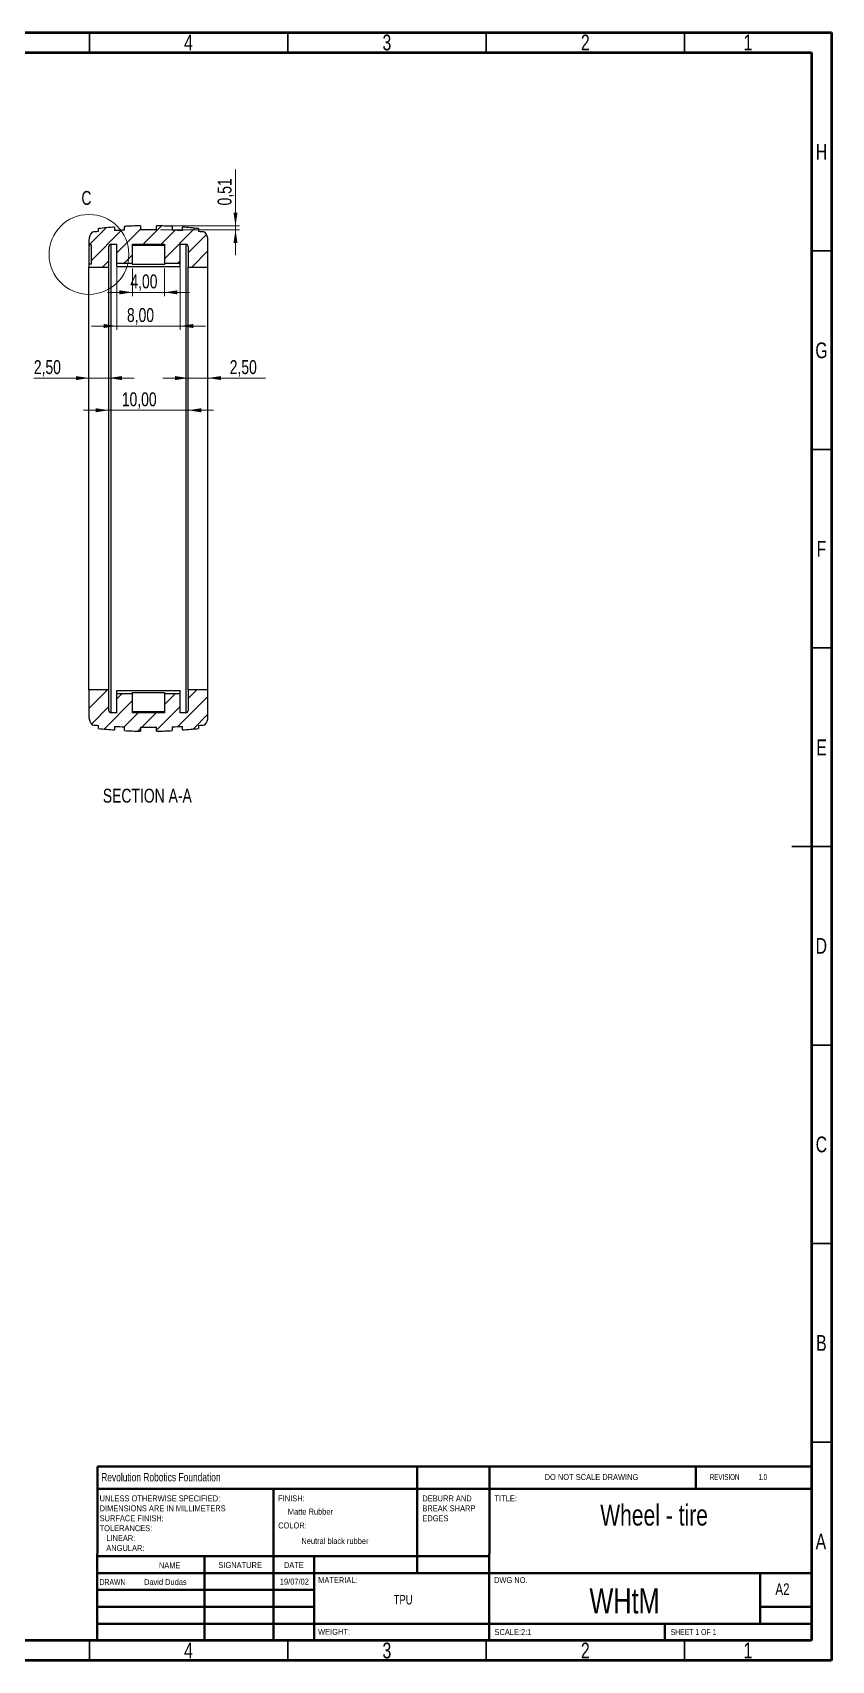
# Model space of a CAD drawing. Header units: millimetres. Extents: x 15 to 589, y 5 to 415.
# Drawn here: x 387.7 to 589, y 5 to 415 of the extents above; entities that cross this region are included whole.
import ezdxf

# ---------------------------------------------------------------- set-up
doc = ezdxf.new("R2010")
doc.units = ezdxf.units.MM
doc.styles.add('SLDTEXTSTYLE0', font='TXT', dxfattribs={"width": 0.75})
doc.styles.add('SLDTEXTSTYLE1', font='TXT', dxfattribs={"width": 0.686449})
doc.styles.add('SLDTEXTSTYLE2', font='TXT', dxfattribs={"width": 0.625})
doc.styles.add('SLDTEXTSTYLE3', font='TXT', dxfattribs={"width": 0.6875})
doc.dimstyles.new('SLDDIMSTYLE2', dxfattribs={"dimtxt": 3.5, "dimasz": 3.302, "dimexe": 0, "dimexo": 0.0625, "dimgap": 0.875, "dimtad": 1, "dimlfac": 0.5, "dimrnd": 1e-09, "dimzin": 12, "dimdsep": 46, "dimtxsty": 'SLDTEXTSTYLE0', "dimsah": 1, "dimcen": 0.09, "dimadec": 0, "dimazin": 3, "dimtfac": 1, "dimtmove": 0, "dimatfit": 0, "dimfxl": 0, "dimfrac": 2, "dimtolj": 1, "dimtzin": 12, "dimarcsym": 0})
doc.dimstyles.new('SLDDIMSTYLE3', dxfattribs={"dimtxt": 3.5, "dimasz": 3.302, "dimexe": 0, "dimexo": 0.0625, "dimgap": 0.875, "dimtad": 1, "dimlfac": 0.5, "dimrnd": 1e-09, "dimdsep": 46, "dimtxsty": 'SLDTEXTSTYLE0', "dimsah": 1, "dimcen": 0.09, "dimadec": 0, "dimazin": 2, "dimtfac": 1, "dimtmove": 0, "dimatfit": 0, "dimfxl": 0, "dimfrac": 2, "dimtolj": 1, "dimtzin": 12, "dimarcsym": 0})

# ---------------------------------------------------------------- blocks, each defined once
blk = doc.blocks.new('SW_NOTE_0')
at = {"color": 0, "linetype": 'Continuous', "lineweight": 0, "char_height": 1.5, "attachment_point": 1, "style": 'SLDTEXTSTYLE0'}
for s, insert in [('UNLESS OTHERWISE SPECIFIED:', (0, 1.93)), ('SURFACE FINISH:', (0, -3.07)), ('DIMENSIONS ARE IN MILLIMETERS', (0, -0.57)), ('TOLERANCES:', (0, -5.57)), ('LINEAR:', (1.69, -8.07)), ('ANGULAR:', (1.69, -10.57))]:
    blk.add_mtext(s, dxfattribs=dict(at, insert=insert))
blk = doc.blocks.new('SW_NOTE_0_1')
at = {"color": 0, "linetype": 'Continuous', "lineweight": 0, "char_height": 1.5, "attachment_point": 1, "style": 'SLDTEXTSTYLE0'}
for s, insert in [('DEBURR AND', (0, 1.93)), ('BREAK SHARP', (0, -0.57)), ('EDGES', (0, -3.07))]:
    blk.add_mtext(s, dxfattribs=dict(at, insert=insert))
blk = doc.blocks.new('_D_7')
at = {"color": 7, "linetype": 'Continuous', "lineweight": 0}
for p, q in [((401.88, 327.98), (387.98, 327.98)), ((401.88, 327.98), (406.88, 327.98)), ((406.88, 327.98), (413.23, 327.98))]:
    blk.add_line(p, q, dxfattribs=at)
at = {"color": 7, "linetype": 'Continuous', "lineweight": 18}
for points in [[(401.88, 327.98), (398.57, 328.48), (398.57, 327.47)], [(406.88, 327.98), (410.18, 327.47), (410.18, 328.48)]]:
    blk.add_solid(points, dxfattribs=at)
at = {"color": 7, "linetype": 'Continuous', "lineweight": 18, "insert": (387.98, 332.49), "char_height": 3.5, "attachment_point": 1, "style": 'SLDTEXTSTYLE0'}
blk.add_mtext('2,50', dxfattribs=at)
blk = doc.blocks.new('_D_8')
at = {"color": 7, "linetype": 'Continuous', "lineweight": 0}
for p, q in [((426.88, 327.98), (420.53, 327.98)), ((426.88, 327.98), (431.88, 327.98)), ((431.88, 327.98), (446.4, 327.98))]:
    blk.add_line(p, q, dxfattribs=at)
at = {"color": 7, "linetype": 'Continuous', "lineweight": 18}
for points in [[(426.88, 327.98), (423.57, 328.48), (423.57, 327.47)], [(431.88, 327.98), (435.18, 327.47), (435.18, 328.48)]]:
    blk.add_solid(points, dxfattribs=at)
at = {"color": 7, "linetype": 'Continuous', "lineweight": 18, "insert": (437.35, 332.49), "char_height": 3.5, "attachment_point": 1, "style": 'SLDTEXTSTYLE0'}
blk.add_mtext('2,50', dxfattribs=at)
blk = doc.blocks.new('_D_9')
at = {"color": 7, "linetype": 'Continuous', "lineweight": 0}
for p, q in [((406.88, 319.87), (400.53, 319.87)), ((406.88, 319.87), (426.88, 319.87)), ((426.88, 319.87), (433.23, 319.87))]:
    blk.add_line(p, q, dxfattribs=at)
at = {"color": 7, "linetype": 'Continuous', "lineweight": 18}
for points in [[(406.88, 319.87), (403.57, 320.38), (403.57, 319.36)], [(426.88, 319.87), (430.18, 319.36), (430.18, 320.38)]]:
    blk.add_solid(points, dxfattribs=at)
at = {"color": 7, "linetype": 'Continuous', "lineweight": 18, "insert": (410.15, 324.38), "char_height": 3.5, "attachment_point": 1, "style": 'SLDTEXTSTYLE0'}
blk.add_mtext('10,00', dxfattribs=at)
blk = doc.blocks.new('_D_10')
at = {"color": 7, "linetype": 'Continuous', "lineweight": 0}
for p, q in [((408.88, 355.88), (408.88, 340.09)), ((424.88, 355.88), (424.88, 340.09)), ((408.88, 341.09), (402.53, 341.09)), ((408.88, 341.09), (424.88, 341.09)), ((424.88, 341.09), (431.23, 341.09))]:
    blk.add_line(p, q, dxfattribs=at)
at = {"color": 7, "linetype": 'Continuous', "lineweight": 18}
for points in [[(408.88, 341.09), (405.57, 341.6), (405.57, 340.58)], [(424.88, 341.09), (428.18, 340.58), (428.18, 341.6)]]:
    blk.add_solid(points, dxfattribs=at)
at = {"color": 7, "linetype": 'Continuous', "lineweight": 18, "insert": (411.45, 345.6), "char_height": 3.5, "attachment_point": 1, "style": 'SLDTEXTSTYLE0'}
blk.add_mtext('8,00', dxfattribs=at)
blk = doc.blocks.new('_D_11')
at = {"color": 7, "linetype": 'Continuous', "lineweight": 0}
for p, q in [((412.88, 355.61), (412.88, 348.57)), ((420.88, 355.61), (420.88, 348.57)), ((412.88, 349.57), (406.53, 349.57)), ((412.88, 349.57), (420.88, 349.57)), ((420.88, 349.57), (427.23, 349.57))]:
    blk.add_line(p, q, dxfattribs=at)
at = {"color": 7, "linetype": 'Continuous', "lineweight": 18}
for points in [[(412.88, 349.57), (409.57, 350.08), (409.57, 349.06)], [(420.88, 349.57), (424.18, 349.06), (424.18, 350.08)]]:
    blk.add_solid(points, dxfattribs=at)
at = {"color": 7, "linetype": 'Continuous', "lineweight": 18, "insert": (412.31, 354.08), "char_height": 3.5, "attachment_point": 1, "style": 'SLDTEXTSTYLE0'}
blk.add_mtext('4,00', dxfattribs=at)
blk = doc.blocks.new('_D_12')
at = {"color": 7, "linetype": 'Continuous', "lineweight": 0}
for p, q in [((438.81, 366.32), (438.81, 380.51)), ((419.88, 366.32), (439.81, 366.32)), ((419.88, 365.31), (439.81, 365.31)), ((438.81, 366.32), (438.81, 365.31)), ((438.81, 365.31), (438.81, 358.96))]:
    blk.add_line(p, q, dxfattribs=at)
at = {"color": 7, "linetype": 'Continuous', "lineweight": 18}
for points in [[(438.81, 366.32), (439.32, 369.63), (438.3, 369.63)], [(438.81, 365.31), (438.3, 362.01), (439.32, 362.01)]]:
    blk.add_solid(points, dxfattribs=at)
at = {"color": 7, "linetype": 'Continuous', "lineweight": 18, "insert": (434.3, 371.45), "char_height": 3.5, "attachment_point": 1, "rotation": 90, "style": 'SLDTEXTSTYLE0'}
blk.add_mtext('0,51', dxfattribs=at)

msp = doc.modelspace()

# ---------------------------------------------------------------- hatches: boundary and pattern name
at = {"linetype": 'Continuous', "lineweight": 18}
h = msp.add_hatch(dxfattribs=at)
h.set_pattern_fill('ANSI31', style=0)
edge = h.paths.add_edge_path(flags=0)
edge.add_line((402.47511, 356.69777), (401.87511, 356.69777))
edge.add_line((401.87511, 356.69777), (401.87511, 355.93094))
edge.add_line((401.87511, 355.93094), (406.87511, 355.93094))
edge.add_line((406.87511, 355.93094), (406.87511, 361.08094))
edge.add_arc((407.47511, 361.08094), 0.6, 90, 180, ccw=False)
edge.add_line((407.47511, 361.68094), (408.87511, 361.68094))
edge.add_line((408.87511, 361.68094), (408.87511, 356.88094))
edge.add_line((408.87511, 356.88094), (412.87511, 356.88094))
edge.add_line((412.87511, 356.88094), (412.87511, 361.68094))
edge.add_line((412.87511, 361.68094), (420.87511, 361.68094))
edge.add_line((420.87511, 361.68094), (420.87511, 356.88094))
edge.add_line((420.87511, 356.88094), (424.87511, 356.88094))
edge.add_line((424.87511, 356.88094), (424.87511, 361.68094))
edge.add_line((424.87511, 361.68094), (426.27511, 361.68094))
edge.add_arc((426.27511, 361.08094), 0.6, 0, 90, ccw=False)
edge.add_line((426.87511, 361.08094), (426.87511, 355.93094))
edge.add_line((426.87511, 355.93094), (431.87511, 355.93094))
edge.add_line((431.87511, 355.93094), (431.87511, 362.68443))
edge.add_arc((428.87511, 362.68443), 3, 0, 43.275061)
edge.add_spline(control_points=[(431.05933, 364.74094), (430.2675, 364.80606), (429.47511, 364.86391)], knot_values=[0, 0, 0, 0.009191006, 0.009191006, 0.009191006], weights=[1, 0.999811554, 0.999644215], degree=2, periodic=0)
edge.add_line((429.47511, 364.86391), (429.47511, 365.63626))
edge.add_spline(control_points=[(429.47511, 365.63626), (427.47847, 365.86029), (425.47511, 366.0132)], knot_values=[0, 0, 0, 0.035556931, 0.035556931, 0.035556931], weights=[0.998585967, 0.998428158, 0.998585967], degree=2, periodic=0)
edge.add_line((425.47511, 366.0132), (425.47511, 365.1094))
edge.add_spline(control_points=[(425.47511, 365.1094), (424.17553, 365.17407), (422.87511, 365.21919)], knot_values=[0, 0, 0, 0.015036627, 0.015036627, 0.015036627], weights=[0.998934695, 0.99874797, 0.998617737], degree=2, periodic=0)
edge.add_line((422.87511, 365.21919), (422.87511, 366.18153))
edge.add_spline(control_points=[(422.87511, 366.18153), (420.87637, 366.28781), (418.87511, 366.32324)], knot_values=[0, 0, 0, 0.035422287, 0.035422287, 0.035422287], weights=[0.998542497, 0.998385887, 0.998542497], degree=2, periodic=0)
edge.add_line((418.87511, 366.32324), (418.87511, 365.31168))
edge.add_spline(control_points=[(418.87511, 365.31168), (416.87511, 365.33479), (414.87511, 365.31168)], knot_values=[0, 0, 0, 0.023102835, 0.023102835, 0.023102835], weights=[0.998350856, 0.998284176, 0.998350856], degree=2, periodic=0)
edge.add_line((414.87511, 365.31168), (414.87511, 366.32324))
edge.add_spline(control_points=[(414.87511, 366.32324), (412.87386, 366.28781), (410.87511, 366.18153)], knot_values=[0, 0, 0, 0.035422287, 0.035422287, 0.035422287], weights=[0.998542497, 0.998385887, 0.998542497], degree=2, periodic=0)
edge.add_line((410.87511, 366.18153), (410.87511, 365.21919))
edge.add_spline(control_points=[(410.87511, 365.21919), (409.5747, 365.17407), (408.27511, 365.1094)], knot_values=[0, 0, 0, 0.015036627, 0.015036627, 0.015036627], weights=[0.998617737, 0.99874797, 0.998934695], degree=2, periodic=0)
edge.add_line((408.27511, 365.1094), (408.27511, 366.0132))
edge.add_spline(control_points=[(408.27511, 366.0132), (406.27176, 365.86029), (404.27511, 365.63626)], knot_values=[0, 0, 0, 0.035556931, 0.035556931, 0.035556931], weights=[0.998585967, 0.998428158, 0.998585967], degree=2, periodic=0)
edge.add_line((404.27511, 365.63626), (404.27511, 364.86391))
edge.add_spline(control_points=[(404.27511, 364.86391), (403.48273, 364.80606), (402.6909, 364.74094)], knot_values=[0, 0, 0, 0.009191006, 0.009191006, 0.009191006], weights=[0.999644215, 0.999811554, 1], degree=2, periodic=0)
edge.add_arc((404.87511, 362.68443), 3, 136.724939, 180)
edge.add_line((401.87511, 362.68443), (401.87511, 361.54752))
edge.add_line((401.87511, 361.54752), (402.47511, 361.54752))
edge.add_line((402.47511, 361.54752), (402.47511, 356.69777))
h = msp.add_hatch(dxfattribs=at)
h.set_pattern_fill('ANSI31', style=0)
edge = h.paths.add_edge_path(flags=0)
edge.add_arc((428.87511, 242.67744), 3, 316.724939, 360)
edge.add_line((431.87511, 242.67744), (431.87511, 249.43094))
edge.add_line((431.87511, 249.43094), (426.87511, 249.43094))
edge.add_line((426.87511, 249.43094), (426.87511, 244.28094))
edge.add_arc((426.27511, 244.28094), 0.6, 270, 360, ccw=False)
edge.add_line((426.27511, 243.68094), (424.87511, 243.68094))
edge.add_line((424.87511, 243.68094), (424.87511, 248.48094))
edge.add_line((424.87511, 248.48094), (420.87511, 248.48094))
edge.add_line((420.87511, 248.48094), (420.87511, 243.68094))
edge.add_line((420.87511, 243.68094), (412.87511, 243.68094))
edge.add_line((412.87511, 243.68094), (412.87511, 248.48094))
edge.add_line((412.87511, 248.48094), (408.87511, 248.48094))
edge.add_line((408.87511, 248.48094), (408.87511, 243.68094))
edge.add_line((408.87511, 243.68094), (407.47511, 243.68094))
edge.add_arc((407.47511, 244.28094), 0.6, 180, 270, ccw=False)
edge.add_line((406.87511, 244.28094), (406.87511, 249.43094))
edge.add_line((406.87511, 249.43094), (401.87511, 249.43094))
edge.add_line((401.87511, 249.43094), (401.87511, 242.67744))
edge.add_arc((404.87511, 242.67744), 3, 180, 223.275061)
edge.add_spline(control_points=[(402.6909, 240.62094), (403.48273, 240.55581), (404.27511, 240.49796)], knot_values=[-0.082059214, -0.082059214, -0.082059214, -0.072868208, -0.072868208, -0.072868208], weights=[1, 0.999811554, 0.999644215], degree=2, periodic=0)
edge.add_line((404.27511, 240.49796), (404.27511, 239.72561))
edge.add_spline(control_points=[(404.27511, 239.72561), (406.27176, 239.50158), (408.27511, 239.34867)], knot_values=[-0.111736787, -0.111736787, -0.111736787, -0.076179857, -0.076179857, -0.076179857], weights=[0.998585967, 0.998428158, 0.998585967], degree=2, periodic=0)
edge.add_line((408.27511, 239.34867), (408.27511, 240.25247))
edge.add_spline(control_points=[(408.27511, 240.25247), (409.5747, 240.1878), (410.87511, 240.14269)], knot_values=[-0.049700143, -0.049700143, -0.049700143, -0.034663516, -0.034663516, -0.034663516], weights=[0.998934695, 0.99874797, 0.998617737], degree=2, periodic=0)
edge.add_line((410.87511, 240.14269), (410.87511, 239.18034))
edge.add_spline(control_points=[(410.87511, 239.18034), (412.87386, 239.07406), (414.87511, 239.03864)], knot_values=[-0.053122327, -0.053122327, -0.053122327, -0.017700039, -0.017700039, -0.017700039], weights=[0.998542497, 0.998385887, 0.998542497], degree=2, periodic=0)
edge.add_line((414.87511, 239.03864), (414.87511, 240.05019))
edge.add_spline(control_points=[(414.87511, 240.05019), (416.87511, 240.02708), (418.87511, 240.05019)], knot_values=[-0.011551417, -0.011551417, -0.011551417, 0.011551417, 0.011551417, 0.011551417], weights=[0.998350856, 0.998284176, 0.998350856], degree=2, periodic=0)
edge.add_line((418.87511, 240.05019), (418.87511, 239.03864))
edge.add_spline(control_points=[(418.87511, 239.03864), (420.87637, 239.07406), (422.87511, 239.18034)], knot_values=[0.017700039, 0.017700039, 0.017700039, 0.053122327, 0.053122327, 0.053122327], weights=[0.998542497, 0.998385887, 0.998542497], degree=2, periodic=0)
edge.add_line((422.87511, 239.18034), (422.87511, 240.14269))
edge.add_spline(control_points=[(422.87511, 240.14269), (424.17553, 240.1878), (425.47511, 240.25247)], knot_values=[0.034663516, 0.034663516, 0.034663516, 0.049700143, 0.049700143, 0.049700143], weights=[0.998617737, 0.99874797, 0.998934695], degree=2, periodic=0)
edge.add_line((425.47511, 240.25247), (425.47511, 239.34867))
edge.add_spline(control_points=[(425.47511, 239.34867), (427.47847, 239.50158), (429.47511, 239.72561)], knot_values=[0.076179857, 0.076179857, 0.076179857, 0.111736787, 0.111736787, 0.111736787], weights=[0.998585967, 0.998428158, 0.998585967], degree=2, periodic=0)
edge.add_line((429.47511, 239.72561), (429.47511, 240.49796))
edge.add_spline(control_points=[(429.47511, 240.49796), (430.2675, 240.55581), (431.05933, 240.62094)], knot_values=[0.072868208, 0.072868208, 0.072868208, 0.082059214, 0.082059214, 0.082059214], weights=[0.999644215, 0.999811554, 1], degree=2, periodic=0)

# ---------------------------------------------------------------- linework, layer by layer
at = {"color": 7, "linetype": 'Continuous', "lineweight": 70}
for p, q in [((15, 415), (589, 415)), ((589, 415), (589, 5)), ((20, 410), (584, 410)), ((584, 410), (584, 10)), ((584, 10), (20, 10)), ((589, 5), (15, 5))]:
    msp.add_line(p, q, dxfattribs=at)
at = {"color": 7, "linetype": 'Continuous', "lineweight": 35}
for p, q in [((402, 410), (402, 415)), ((452, 410), (452, 415)), ((502, 410), (502, 415)), ((552, 410), (552, 415)), ((584, 360), (589, 360)), ((584, 310), (589, 310)), ((584, 260), (589, 260)), ((589, 210), (579, 210)), ((584, 210), (589, 210)), ((584, 160), (589, 160)), ((584, 110), (589, 110)), ((584, 60), (589, 60)), ((402, 10), (402, 5)), ((452, 10), (452, 5)), ((502, 10), (502, 5)), ((552, 10), (552, 5))]:
    msp.add_line(p, q, dxfattribs=at)
at = {"color": 7, "linetype": 'Continuous', "lineweight": 25}
for p, q in [((404.27512, 364.86391), (404.27512, 365.63626)), ((408.27511, 366.0132), (408.27511, 365.10941)), ((410.87512, 365.21919), (410.87512, 366.18153)), ((414.87511, 366.32324), (414.87511, 365.31168)), ((418.87511, 365.31168), (418.87511, 366.32324)), ((422.87511, 366.18153), (422.87511, 365.21919)), ((425.47511, 365.10941), (425.47511, 366.0132)), ((429.47512, 365.63626), (429.47512, 364.86391)), ((401.87512, 362.68443), (401.87512, 361.54752)), ((401.87512, 361.54752), (402.47511, 361.54752)), ((401.87512, 361.54752), (401.87512, 356.69778)), ((402.47511, 356.69778), (402.47511, 361.54752)), ((406.87511, 355.93094), (406.87511, 361.08094)), ((407.47511, 361.68094), (408.87511, 361.68094)), ((407.47511, 302.68094), (407.47511, 361.68094)), ((408.87511, 356.88094), (408.87511, 361.68094)), ((412.87511, 361.68094), (420.87511, 361.68094)), ((412.87511, 356.88094), (412.87511, 361.68094)), ((412.87511, 361.43222), (420.87511, 361.43222)), ((420.87511, 361.68094), (420.87511, 356.88094)), ((424.87511, 361.68094), (426.27511, 361.68094)), ((424.87511, 356.88094), (424.87511, 361.68094)), ((426.27511, 361.68094), (426.27511, 302.68094)), ((426.87512, 361.08094), (426.87512, 355.93094)), ((431.87511, 355.93094), (431.87511, 362.68443)), ((408.87511, 356.88094), (412.87511, 356.88094)), ((408.87511, 356.05752), (408.87511, 356.88094)), ((412.87511, 356.61009), (412.87511, 356.88094)), ((420.87511, 356.88094), (424.87511, 356.88094)), ((420.87511, 356.88094), (420.87511, 356.61009)), ((424.87511, 356.05752), (424.87511, 356.88094)), ((401.87512, 356.69778), (401.87512, 355.93094)), ((402.47511, 356.69778), (401.87512, 356.69778)), ((401.87512, 355.93094), (406.87511, 355.93094)), ((401.87512, 302.68094), (401.87512, 355.93094)), ((406.87511, 302.68094), (406.87511, 355.93094)), ((408.87511, 356.05752), (424.87511, 356.05752)), ((420.87511, 356.61009), (412.87511, 356.61009)), ((426.87512, 302.68094), (426.87512, 355.93094)), ((426.87512, 355.93094), (431.87511, 355.93094)), ((431.87511, 302.68094), (431.87511, 355.93094)), ((401.87512, 249.43094), (401.87512, 302.68094)), ((406.87511, 249.43094), (406.87511, 302.68094)), ((407.47511, 243.68094), (407.47511, 302.68094)), ((426.27511, 302.68094), (426.27511, 243.68094)), ((426.87512, 249.43094), (426.87512, 302.68094)), ((431.87511, 249.43094), (431.87511, 302.68094)), ((401.87512, 249.43094), (401.87512, 242.67744)), ((406.87511, 249.43094), (401.87512, 249.43094)), ((406.87511, 244.28093), (406.87511, 249.43094)), ((408.87511, 248.48094), (408.87511, 249.30435)), ((408.87511, 249.30435), (424.87511, 249.30435)), ((408.87511, 243.68094), (408.87511, 248.48094)), ((412.87511, 248.48094), (408.87511, 248.48094)), ((412.87511, 248.75179), (420.87511, 248.75179)), ((412.87511, 248.48094), (412.87511, 248.75179)), ((412.87511, 243.68094), (412.87511, 248.48094)), ((420.87511, 248.75179), (420.87511, 248.48094)), ((420.87511, 248.48094), (420.87511, 243.68094)), ((424.87511, 248.48094), (420.87511, 248.48094)), ((424.87511, 248.48094), (424.87511, 249.30435)), ((424.87511, 243.68094), (424.87511, 248.48094)), ((426.87512, 249.43094), (426.87512, 244.28093)), ((431.87511, 249.43094), (426.87512, 249.43094)), ((431.87511, 242.67744), (431.87511, 249.43094)), ((408.87511, 243.68094), (407.47511, 243.68094)), ((420.87511, 243.92965), (412.87511, 243.92965)), ((420.87511, 243.68094), (412.87511, 243.68094)), ((426.27511, 243.68094), (424.87511, 243.68094)), ((404.27512, 239.72561), (404.27512, 240.49797)), ((408.27511, 240.25247), (408.27511, 239.34867)), ((410.87512, 239.18034), (410.87512, 240.14268)), ((414.87511, 240.05019), (414.87511, 239.03864)), ((418.87511, 239.03864), (418.87511, 240.05019)), ((422.87511, 240.14268), (422.87511, 239.18034)), ((425.47511, 239.34867), (425.47511, 240.25247)), ((429.47512, 240.49797), (429.47512, 239.72561))]:
    msp.add_line(p, q, dxfattribs=at)
at = {"color": 7, "linetype": 'Continuous', "lineweight": 50}
for p, q in [((404, 53.83885), (403.97624, 10.00001)), ((404, 53.83885), (584.00003, 53.83885)), ((484.60001, 53.83885), (484.58544, 26.95632)), ((502.80001, 53.83885), (502.77623, 9.94646)), ((554.79698, 48.22594), (554.80002, 53.83885)), ((583.99696, 48.22594), (403.99696, 48.22594)), ((448.39589, 48.22594), (448.37516, 9.97594)), ((502.8, 31.25), (404, 31.25)), ((430.99095, 31.25), (430.99095, 10)), ((458.6, 10), (458.6, 31.25)), ((458.6, 27), (404, 27)), ((458.6, 27), (584, 27)), ((571, 14.25), (571, 27)), ((458.6, 22.74993), (404, 22.74993)), ((458.6, 18.5), (404, 18.5)), ((584, 18.5), (571, 18.5)), ((404, 14.25), (584, 14.25)), ((547, 10), (547, 14.25))]:
    msp.add_line(p, q, dxfattribs=at)
at = {"color": 7, "linetype": 'Continuous', "lineweight": 18}
msp.add_circle((401.87511, 359.12265), 10.05713, dxfattribs=at)
at = {"color": 7, "linetype": 'Continuous', "lineweight": 25}
for centre, radius, start, end in [((404.87511, 362.68443), 3, 136.724939, 180), ((407.47511, 361.08094), 0.6, 90, 180), ((426.27511, 361.08094), 0.6, 0, 90), ((428.87511, 362.68443), 3, 0, 43.275061), ((404.87511, 242.67744), 3, 180, 223.275061), ((407.47511, 244.28094), 0.6, 180, 270), ((426.27511, 244.28094), 0.6, 270, 0), ((428.87511, 242.67744), 3, 316.724939, 0)]:
    msp.add_arc(centre, radius, start, end, dxfattribs=at)
for points in [[(408.27511, 366.0132), (406.93976, 365.91128), (405.606, 365.78559), (404.27511, 365.63626)], [(410.87511, 365.21919), (410.00806, 365.18911), (409.14134, 365.15251), (408.27511, 365.1094)], [(414.87511, 366.32324), (413.54115, 366.29962), (412.2074, 366.25237), (410.87511, 366.18153)], [(418.87511, 365.31168), (417.54187, 365.32709), (416.20836, 365.32709), (414.87511, 365.31168)], [(422.87511, 366.18153), (421.54283, 366.25237), (420.20908, 366.29962), (418.87511, 366.32324)], [(425.47511, 365.1094), (424.60889, 365.15251), (423.74217, 365.18911), (422.87511, 365.21919)], [(429.47511, 365.63626), (428.14423, 365.78559), (426.81047, 365.91128), (425.47511, 366.0132)], [(404.27511, 364.86391), (403.74677, 364.82534), (403.21868, 364.78434), (402.6909, 364.74094)], [(431.05933, 364.74094), (430.53154, 364.78434), (430.00346, 364.82534), (429.47511, 364.86391)], [(402.6909, 240.62094), (403.21868, 240.57753), (403.74677, 240.53654), (404.27511, 240.49796)], [(404.27511, 239.72561), (405.606, 239.57628), (406.93976, 239.45059), (408.27511, 239.34867)], [(408.27511, 240.25247), (409.14134, 240.20936), (410.00806, 240.17277), (410.87511, 240.14269)], [(410.87511, 239.18034), (412.2074, 239.1095), (413.54115, 239.06225), (414.87511, 239.03864)], [(414.87511, 240.05019), (416.20836, 240.03478), (417.54187, 240.03478), (418.87511, 240.05019)], [(418.87511, 239.03864), (420.20908, 239.06225), (421.54283, 239.1095), (422.87511, 239.18034)], [(422.87511, 240.14269), (423.74217, 240.17277), (424.60889, 240.20936), (425.47511, 240.25247)], [(425.47511, 239.34867), (426.81047, 239.45059), (428.14423, 239.57628), (429.47511, 239.72561)], [(429.47511, 240.49796), (430.00346, 240.53654), (430.53154, 240.57753), (431.05933, 240.62094)]]:
    msp.add_open_spline(points, degree=3, dxfattribs=at)

# ---------------------------------------------------------------- block references
at = {"color": 7, "linetype": 'Continuous', "lineweight": 0}
for name, p in [('SW_NOTE_0', (404.55355, 44.63226)), ('SW_NOTE_0_1', (485.89439, 44.63226))]:
    msp.add_blockref(name, p, dxfattribs=at)

# ---------------------------------------------------------------- texts
for s, insert, char_height, attachment_point, style in [('4', (426.96004, 414.49044), 3.96875, 2, 'SLDTEXTSTYLE0'), ('3', (476.96004, 414.49044), 3.96875, 2, 'SLDTEXTSTYLE0'), ('2', (526.96004, 414.49044), 3.96875, 2, 'SLDTEXTSTYLE0'), ('1', (567.96004, 414.49044), 3.96875, 2, 'SLDTEXTSTYLE0'), ('H', (586.49035, 386.94932), 3.96875, 2, 'SLDTEXTSTYLE0'), ('G', (586.48668, 336.94932), 3.96875, 2, 'SLDTEXTSTYLE0'), ('F', (586.45774, 286.94932), 3.96875, 2, 'SLDTEXTSTYLE0'), ('E', (586.50781, 236.94932), 3.96875, 2, 'SLDTEXTSTYLE0'), ('SECTION A-A', (416.58223, 224.54622), 3.5, 2, 'SLDTEXTSTYLE0'), ('D', (586.45269, 186.94932), 3.96875, 2, 'SLDTEXTSTYLE0'), ('C', (586.45866, 136.94932), 3.96875, 2, 'SLDTEXTSTYLE0'), ('B', (586.4706, 86.94932), 3.96875, 2, 'SLDTEXTSTYLE0'), ('Revolution Robotics Foundation', (404.96334, 52.21154), 2.1166667, 1, 'SLDTEXTSTYLE0'), ('DO NOT SCALE DRAWING', (516.7146, 51.93682), 1.5, 1, 'SLDTEXTSTYLE0'), ('REVISION           1.0', (558.32722, 51.93682), 1.5, 1, 'SLDTEXTSTYLE2'), ('FINISH:', (449.5643, 46.56587), 1.5, 1, 'SLDTEXTSTYLE0'), ('TITLE:', (504.09016, 46.57618), 1.5, 1, 'SLDTEXTSTYLE0'), ('Matte Rubber', (452.00456, 43.23763), 1.4986, 1, 'SLDTEXTSTYLE0'), ('Wheel - tire', (544.30072, 44.26576), 5.2916667, 2, 'SLDTEXTSTYLE0'), ('COLOR:', (449.5643, 39.74211), 1.5, 1, 'SLDTEXTSTYLE0'), ('A', (586.33969, 36.94932), 3.96875, 2, 'SLDTEXTSTYLE0'), ('Neutral black rubber', (463.86673, 35.82644), 1.4986, 2, 'SLDTEXTSTYLE0'), ('NAME', (419.5061, 29.71578), 1.5, 1, 'SLDTEXTSTYLE0'), ('SIGNATURE', (434.49441, 29.77564), 1.5, 1, 'SLDTEXTSTYLE0'), ('DATE', (451.00784, 29.77564), 1.5, 1, 'SLDTEXTSTYLE0'), ('DRAWN', (404.55355, 25.50466), 1.5, 1, 'SLDTEXTSTYLE1'), ('David Dudas', (421.12527, 25.50325), 1.4986, 2, 'SLDTEXTSTYLE0'), ('19/07/02', (453.64652, 25.60277), 1.4986, 2, 'SLDTEXTSTYLE0'), ('MATERIAL:', (459.64586, 25.98606), 1.5, 1, 'SLDTEXTSTYLE0'), ('DWG NO.', (503.953, 25.98606), 1.5, 1, 'SLDTEXTSTYLE0'), ('TPU', (481.04615, 21.48557), 2.38125, 2, 'SLDTEXTSTYLE0'), ('WHtM', (536.85748, 23.18136), 6.35, 2, 'SLDTEXTSTYLE0'), ('A2', (574.87116, 24.40639), 2.910417, 1, 'SLDTEXTSTYLE0'), ('WEIGHT:', (459.61781, 12.94931), 1.4986, 1, 'SLDTEXTSTYLE0'), ('SCALE:2:1', (504.07397, 12.90009), 1.5, 1, 'SLDTEXTSTYLE0'), ('SHEET 1 OF 1', (548.47829, 12.90009), 1.5, 1, 'SLDTEXTSTYLE3'), ('4', (426.96004, 9.49044), 3.96875, 2, 'SLDTEXTSTYLE0'), ('3', (476.96004, 9.49044), 3.96875, 2, 'SLDTEXTSTYLE0'), ('2', (526.96004, 9.49044), 3.96875, 2, 'SLDTEXTSTYLE0'), ('1', (567.96004, 9.49044), 3.96875, 2, 'SLDTEXTSTYLE0')]:
    msp.add_mtext(s, dxfattribs=dict(at, insert=insert, char_height=char_height, attachment_point=attachment_point, style=style))
at = {"color": 7, "linetype": 'Continuous', "lineweight": 18, "insert": (399.9797, 375.09486), "char_height": 3.5, "attachment_point": 1, "style": 'SLDTEXTSTYLE0'}
msp.add_mtext('C', dxfattribs=at)

# ---------------------------------------------------------------- dimensions: what is measured, and where the dimension line sits
at = {"color": 7, "linetype": 'Continuous', "lineweight": 18}
for base, p1, p2, angle, dimstyle, picture, middle in [((438.80717, 365.31168), (418.87511, 366.32324), (418.87511, 365.31168), 90, 'SLDDIMSTYLE3', '_D_12', (438.80717, 375.98012)), ((426.87511, 319.86757), (406.87511, 302.68094), (426.87511, 302.68094), 0, 'SLDDIMSTYLE2', '_D_9', (415.97345, 319.86757))]:
    dim = msp.add_linear_dim(base=base, p1=p1, p2=p2, angle=angle, dimstyle=dimstyle, dxfattribs=at)
    dim.commit()
    dim.dimension.update_dxf_attribs({"geometry": picture, "text_midpoint": middle, "dimtype": 160})
for base, p1, p2, picture, middle in [((424.87511, 341.09122), (408.87511, 356.88094), (424.87511, 356.88094), '_D_10', (415.97345, 341.09122)), ((420.87511, 349.56805), (412.87511, 356.61009), (420.87511, 356.61009), '_D_11', (416.84031, 349.56805)), ((406.87511, 327.97517), (401.87511, 302.68094), (406.87511, 302.68094), '_D_7', (392.51056, 327.97517)), ((431.87511, 327.97517), (426.87511, 302.68094), (431.87511, 302.68094), '_D_8', (441.87511, 327.97517))]:
    dim = msp.add_linear_dim(base=base, p1=p1, p2=p2, dimstyle='SLDDIMSTYLE2', dxfattribs=at)
    dim.commit()
    dim.dimension.update_dxf_attribs({"geometry": picture, "text_midpoint": middle, "dimtype": 160})

doc.saveas('drawing.dxf')
